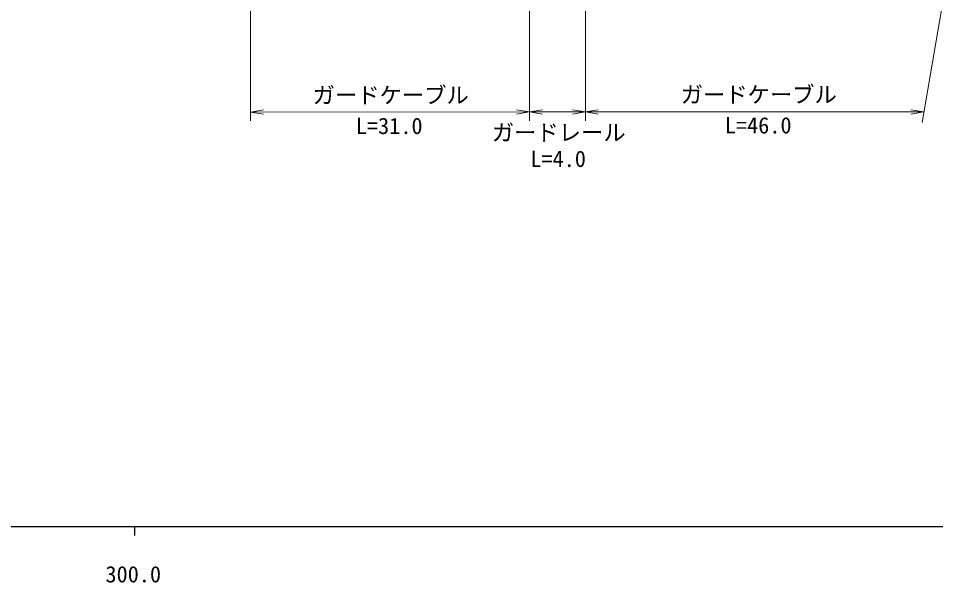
# Model space of a CAD drawing. Units: millimetres, scale not verified. Extents: x 40000 to 680000, y 20000 to 380000.
# Drawn here: x 354964 to 457780, y 198715 to 262039 of the extents above; entities that cross this region are included whole.
import ezdxf
from ezdxf.enums import TextEntityAlignment as Align

# ---------------------------------------------------------------- set-up
doc = ezdxf.new("R2010")
doc.units = ezdxf.units.MM
doc.header["$LTSCALE"] = 1000
doc.layers.add('M-STR-STR3', color=7, linetype='Continuous', lineweight=13)
doc.layers.add('M-TTL-BAND', color=7, linetype='Continuous', lineweight=25)
doc.styles.add('ＭＳ ゴシック', font='')
doc.styles.get('ＭＳ ゴシック').set_extended_font_data('MS Gothic')

# ---------------------------------------------------------------- blocks, each defined once
blk = doc.blocks.new('open_arrow')
at = {"color": 0, "linetype": 'Continuous', "lineweight": -2}
blk.add_lwpolyline([(7.5, 1.25), (0, 0), (7.5, -1.25)], dxfattribs=at)

msp = doc.modelspace()

# ---------------------------------------------------------------- linework, layer by layer
at = {"layer": 'M-STR-STR3'}
for p, q in [((412239, 298202), (412251, 250530)), ((418509, 299070), (418521, 250532)), ((380995, 271857), (381000, 250522)), ((412246, 271865), (412251, 250530)), ((418515, 271866), (418521, 250532)), ((459955, 271877), (456254, 250343)), ((381000, 251522), (412251, 251530)), ((412251, 251530), (418520, 251532)), ((418520, 251532), (456460, 251541))]:
    msp.add_line(p, q, dxfattribs=at)
at = {"layer": 'M-TTL-BAND'}
for p, q in [((40000, 205000), (579000, 205000)), ((368000, 205000), (368000, 204000))]:
    msp.add_line(p, q, dxfattribs=at)

# ---------------------------------------------------------------- block references
at = {"layer": 'M-STR-STR3', "xscale": 193, "yscale": 193}
for p in [(381000, 251522), (412251, 251530), (418520, 251532)]:
    msp.add_blockref('open_arrow', p, dxfattribs=at)
at = {"layer": 'M-STR-STR3', "xscale": 193, "yscale": 193, "rotation": 180}
for p in [(412251, 251530), (418520, 251532), (456460, 251541)]:
    msp.add_blockref('open_arrow', p, dxfattribs=at)

# ---------------------------------------------------------------- texts
at = {"layer": 'M-STR-STR3', "style": 'ＭＳ ゴシック'}
for s, p in [('ガードケーブル', (387950, 251951)), ('ガードケーブル', (429202, 252015)), ('L=31.0', (392790, 248503)), ('L=46.0', (434149, 248567)), ('ガードレール', (408030, 247756)), ('L=4.0', (412347, 244806))]:
    msp.add_text(s, height=1833, rotation=0.014, dxfattribs=at).set_placement(p, align=Align.BOTTOM_LEFT)
at = {"layer": 'M-TTL-BAND', "style": 'ＭＳ ゴシック'}
msp.add_text('300.0', height=1833, dxfattribs=at).set_placement((367844, 198195), align=Align.BOTTOM_CENTER)

doc.saveas('drawing.dxf')
